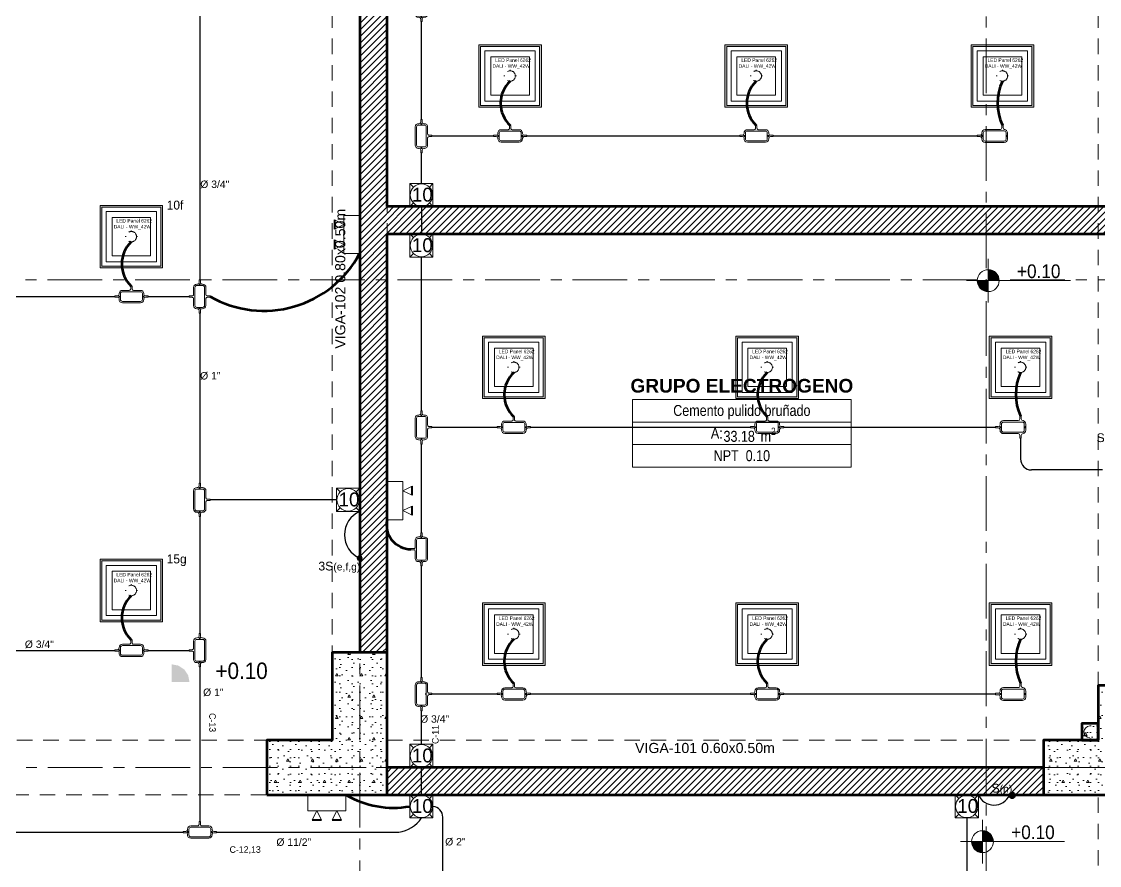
# Model space of a CAD drawing. Header units: inches. Extents: x -38 to 5698, y -33 to 92.
# Drawn here: x 41.23 to 51.08, y 29.05 to 36.77 of the extents above; entities that cross this region are included whole.
import ezdxf
from ezdxf.lldxf.tags import DXFTag

# ---------------------------------------------------------------- set-up
doc = ezdxf.new("R2010")
doc.units = ezdxf.units.IN
doc.header["$MEASUREMENT"] = 0
doc.set_wipeout_variables(frame=1)
for name, pattern in [('CONTINUA', [0]), ('DASHED', [0.75, 0.5, -0.25]), ('Hidden Line', [0.195611, 0.141111, -0.0545]), ('HIDDEN2', [0.1875, 0.125, -0.0625]), ('Punto & Raya', [0.65, 0.5, -0.075, 0, -0.075]), ('Rayas', [0.282222, 0.141111, -0.141111]), ('Wipeout_Contour', [1, 0, -1])]:
    doc.linetypes.add(name, pattern=pattern)
for name, color, linetype, lineweight in [('00 IE CKTO ILUMINACION', 3, 'Continuous', 50), ('00 IE CKTO TOMAS', 111, 'Rayas', 18), ('00_IE_Luminarias', 6, 'Continuous', 30), ('ALUMBRADO_CONDUIT', 30, 'CONDUIT1', 30), ('ALUMBRADO_PVC', 6, 'PVC1', 30), ('Bancas', 1, 'Continuous', 13), ('Cable Alumbrado', 150, 'Continuous', 30), ('CABLEADO EXT.', 3, 'PVCSUBT', 30), ('Luminaria', 9, 'Continuous', 9), ('Luminarias', 5, 'Continuous', 20), ('pulsador', 4, 'Continuous', 40), ('Simb_Alumbrado', 140, 'CONTINUA', 30)]:
    doc.layers.add(name, color=color, linetype=linetype, lineweight=lineweight)
for name, color, linetype in [('02 _ ARQ _ ALB _ Ejes Generales', 7, 'Continuous'), ('02 _ ARQ _ ZON _ Espacio.3D', 7, 'Continuous'), ('08 _ STR _ EXT _ 06 Columnas', 7, 'Continuous'), ('08 _ STR _ EXT _ 09 Vigas', 7, 'Continuous'), ('1TEXT', 8, 'Continuous'), ('Estructura - 04 MURO', 7, 'Continuous'), ('Estructura - Carga', 7, 'Continuous'), ('Marcador - Secciones', 251, 'Continuous'), ('MEP - HVAC', 7, 'Continuous'), ('Notas - Etiquetas', 251, 'Continuous')]:
    doc.layers.add(name, color=color, linetype=linetype)
doc.styles.add('Annotative', font='arial.ttf')
doc.styles.add('Arial', font='arial.ttf')
doc.styles.add('Estilo_Generado_4', font='swisse.ttf')
doc.styles.add('Estilo_Generado_8', font='arialbd.ttf')
doc.styles.add('Estilo_Generado_9', font='ARIALN.TTF')
doc.styles.add('{18b73a54-fa43-428c-adcb-c1c7bbdf2c84}', font='Simplex.shx')
tags = doc.linetypes.add('CONDUIT', pattern='A,1.5,-0.210535,["con",{18b73a54-fa43-428c-adcb-c1c7bbdf2c84},S=0.2,R=0,X=0,Y=-0.065594],-0.702384', length=2.412919).pattern_tags.tags
tags[6] = DXFTag(74, 10)
tags = doc.linetypes.add('CONDUIT1', pattern='A,1,-0.19772,["con",{18b73a54-fa43-428c-adcb-c1c7bbdf2c84},S=0.2,R=0,X=0,Y=-0.065594],-0.593642', length=1.791362).pattern_tags.tags
tags[6] = DXFTag(74, 10)
tags = doc.linetypes.add('PVC1', pattern='A,1,-0.19772,["PVC",{18b73a54-fa43-428c-adcb-c1c7bbdf2c84},S=0.13,R=0,X=0,Y=-0.061851],-0.507647', length=1.705367).pattern_tags.tags
tags[6] = DXFTag(74, 10)
tags = doc.linetypes.add('PVCSUBT', pattern='A,0.6,-0.3,0.6,-0.075691,["PVC",Standard,S=0.2,R=0,X=0,Y=-0.093724],-0.621005', length=2.196696).pattern_tags.tags
tags[10] = DXFTag(74, 10)
pattern_1 = [(45, (0, 0), (-0.030052038, 0.030052038), [])]
pattern_2 = [(0, (0, 0), (0, 0.3897114), [0.024375, -0.200625]), (0, (0.1125, 0.19486), (0, 0.3897114), [0.024375, -0.200625]), (60, (0, 0), (-0.3375, 0.1948557), [0.024375, -0.200625]), (60, (0.225, 0), (-0.3375, 0.1948557), [0.024375, -0.200625]), (120, (0.02437, 0), (0.3375, 0.1948557), [0.024375, -0.200625]), (120, (0.24938, 0), (0.3375, 0.1948557), [0.024375, -0.200625]), (0, (0, 0.0375), (0, 0.075), [0, -0.075, 0, -0.1125]), (45, (0.0375, 0.0375), (-0.05303301, 0.05303301), [0, -0.05625, 0, -0.09375])]

# ---------------------------------------------------------------- blocks, each defined once
blk = doc.blocks.new('*U268')
at = {"layer": 'Luminarias', "linetype": 'DASHED', "lineweight": 0, "ltscale": 0.05}
blk.add_lwpolyline([(0, -0.005), (0, 0.005)], dxfattribs=at)
blk = doc.blocks.new('*U269')
at = {"color": 0, "linetype": 'ByBlock', "lineweight": -2, "transparency": 16777216}
for p, rotation in [((-0.055, 0), 90), ((0.055, 0), 270), ((0, -0.055), 180)]:
    blk.add_blockref('*U268', p, dxfattribs=dict(at, rotation=rotation))
blk.add_blockref('*U268', (0, 0.055), dxfattribs=at)
blk = doc.blocks.new('PANEL CUADRAD 60X60 AD')
at = {"layer": 'Luminarias'}
h = blk.add_hatch(dxfattribs=at)
h.set_pattern_fill('DOTS', color=6, scale=0.0015)
h.set_pattern_definition([(0, (-2127.458864, -786.8599919), (0.001190625, 0.00238125), [0, -0.00238125])])
h.paths.add_polyline_path([(-0.3, 0.3), (-0.3, -0.3), (0.3, -0.3), (0.3, 0.3)])
h.paths.add_polyline_path([(0.283, 0.283), (0.283, -0.283), (-0.283, -0.283), (-0.283, 0.283)], flags=16)
h.paths.add_polyline_path([(0.241, 0.241), (0.241, -0.241), (-0.241, -0.241), (-0.241, 0.241)], flags=0)
h.paths.add_polyline_path([(0.185, 0.185), (0.185, -0.185), (-0.185, -0.185), (-0.185, 0.185)], flags=0)
h.paths.add_polyline_path([(0.05, 0, -1), (-0.05, 0, -1)], flags=0)
h.paths.add_polyline_path([(-0.181, 0.059), (0.212, 0.059), (0.212, 0.186), (-0.181, 0.186)], flags=8)
at = {"layer": 'Luminarias', "color": 6, "lineweight": 0}
for points in [[(-0.3, 0.3), (0.3, 0.3), (0.3, -0.3), (-0.3, -0.3)], [(-0.283, -0.283), (0.283, -0.283), (0.283, 0.283), (-0.283, 0.283)], [(-0.241, -0.241), (0.241, -0.241), (0.241, 0.241), (-0.241, 0.241)], [(-0.185, -0.185), (0.185, -0.185), (0.185, 0.185), (-0.185, 0.185)]]:
    blk.add_lwpolyline(points, close=True, dxfattribs=at)
at = {"layer": 'Luminarias', "color": 6}
blk.add_lwpolyline([(-0.3, 0.3), (0.3, 0.3), (0.3, -0.3), (-0.3, -0.3)], close=True, dxfattribs=at)
at = {"layer": 'Luminarias', "color": 6, "linetype": 'DASHED', "lineweight": 0, "ltscale": 0.01}
blk.add_circle((0, 0), 0.05, dxfattribs=at)
at = {"color": 6}
blk.add_blockref('*U269', (0, 0), dxfattribs=at)
at = {"layer": 'Luminarias', "color": 6, "insert": (-0.169, 0.169), "char_height": 0.034, "width": 0.45681, "attachment_point": 1}
blk.add_mtext('  LED Panel 6262 DALI - WW_42W {\\Ftxt|c0;\\C4;\\P} ', dxfattribs=at)
blk = doc.blocks.new('100x100x80 adosado')
at = {"layer": 'Simb_Alumbrado', "lineweight": 13}
blk.add_lwpolyline([(-0.0768, 0.0788), (0.0194, 0.0788), (0.0194, -0.0174), (-0.0768, -0.0174)], close=True, dxfattribs=at)
at = {"layer": 'Simb_Alumbrado', "lineweight": 9}
for points in [[(-0.0768, 0.0788), (-0.0618, 0.0638)], [(0.0043, 0.0638), (0.0194, 0.0788)], [(-0.0768, -0.0174), (-0.0618, -0.0023)], [(0.0043, -0.0023), (0.0194, -0.0174)]]:
    blk.add_lwpolyline(points, dxfattribs=at)
blk.add_circle((-0.0287, 0.0307), 0.0467, dxfattribs=at)
at = {"layer": 'Simb_Alumbrado', "lineweight": 9, "insert": (-0.0677, 0.0612), "char_height": 0.05773, "attachment_point": 1}
blk.add_mtext_dynamic_manual_height_columns('10', width=0.119989, gutter_width=12.5, heights=[0], dxfattribs=at)
blk = doc.blocks.new('oval t')
at = {"layer": 'Simb_Alumbrado', "lineweight": 13}
blk.add_lwpolyline([(0.0141, 0.0102, -0.414214), (0.0041, 0.0202), (0.0041, 0.0416), (-0.0056, 0.0416), (-0.0056, 0.0202, -0.414214), (-0.0156, 0.0102), (-0.0659, 0.0102, 0.414214), (-0.0899, -0.0138), (-0.0899, -0.0183, -0.414214), (-0.1019, -0.0303), (-0.1213, -0.0303), (-0.1213, -0.04), (-0.1016, -0.04, -0.451917), (-0.0897, -0.0535, 0.451917), (-0.0659, -0.0805), (0.0659, -0.0805, 0.414214), (0.0899, -0.0566), (0.0899, -0.0512, -0.398753), (0.1019, -0.0401), (0.1213, -0.0401), (0.1213, -0.0304), (0.1019, -0.0304, -0.368669), (0.0899, -0.0176), (0.0899, -0.0138, 0.414214), (0.0659, 0.0102), (0.0141, 0.0102)], format="xyb", dxfattribs=at)
blk.add_lwpolyline([(-0.0659, 0), (0.0659, 0, -0.414214), (0.0797, -0.0138), (0.0797, -0.0566, -0.414214), (0.0659, -0.0703), (-0.0659, -0.0703, -0.414214), (-0.0797, -0.0566), (-0.0797, -0.0138, -0.414214)], format="xyb", close=True, dxfattribs=at)
for points in [[(-0.0911, -0.0352), (-0.0828, -0.0352)], [(-0.0869, -0.031), (-0.0869, -0.0394)], [(0.0837, -0.0352), (0.0921, -0.0352)], [(0.0879, -0.031), (0.0879, -0.0394)]]:
    blk.add_lwpolyline(points, dxfattribs=at)
for centre in [(-0.0869, -0.0352), (0.0879, -0.0352)]:
    blk.add_circle(centre, 0.00419, dxfattribs=at)
blk = doc.blocks.new('CAJA OVAL TIPO L')
at = {"layer": 'Simb_Alumbrado', "lineweight": 13}
blk.add_lwpolyline([(-0.0491, -0.079), (-0.0491, -0.0343, -0.380413), (-0.0258, -0.0088), (-0.0258, -0.0088, 0.341426), (-0.0164, 0.0033), (-0.0164, 0.0236), (-0.0063, 0.0236), (-0.0063, 0.0033, 0.414214), (0.0063, -0.0092), (0.1138, -0.0092, -0.414214), (0.1388, -0.0343), (0.1388, -0.0382, 0.414214), (0.1513, -0.0508), (0.1716, -0.0508), (0.1716, -0.0609), (0.1513, -0.0609, 0.414214), (0.1388, -0.0734), (0.1388, -0.079, -0.414214), (0.1138, -0.104), (-0.0241, -0.104, -0.414214), (-0.0491, -0.079, 0.414214)], format="xyb", dxfattribs=at)
for points in [[(-0.0483, -0.0558), (-0.0395, -0.0558)], [(-0.0439, -0.0514), (-0.0439, -0.0602)], [(0.1323, -0.0558), (0.1411, -0.0558)], [(0.1367, -0.0514), (0.1367, -0.0602)]]:
    blk.add_lwpolyline(points, dxfattribs=at)
blk.add_lwpolyline([(-0.0241, -0.0199), (0.1138, -0.0199, -0.414214), (0.1282, -0.0343), (0.1282, -0.079, -0.414214), (0.1138, -0.0934), (-0.0241, -0.0934, -0.414214), (-0.0384, -0.079), (-0.0384, -0.0343, -0.414214)], format="xyb", close=True, dxfattribs=at)
for centre in [(-0.0439, -0.0558), (0.1367, -0.0558)]:
    blk.add_circle(centre, 0.00438, dxfattribs=at)
blk = doc.blocks.new('CAJA CONDULET TIPO T.')
at = {"layer": 'Simb_Alumbrado', "lineweight": 13}
for p, q in [((76.2032, -3.9169), (76.2072, -3.9169)), ((76.2197, -3.9044), (76.2197, -3.8841)), ((76.2197, -3.8841), (76.2299, -3.8841)), ((76.2299, -3.8841), (76.2299, -3.9044)), ((76.2424, -3.9169), (76.2479, -3.9169)), ((76.1782, -4.0495), (76.1782, -3.942)), ((76.273, -3.942), (76.273, -4.0495)), ((76.1454, -4.0721), (76.1454, -4.062)), ((76.1454, -4.062), (76.1656, -4.062)), ((76.1656, -4.0721), (76.1454, -4.0721)), ((76.1782, -4.0847), (76.1782, -4.0847)), ((76.3058, -4.062), (76.2855, -4.062)), ((76.2855, -4.0721), (76.3058, -4.0721)), ((76.3058, -4.0721), (76.3058, -4.062)), ((76.2479, -4.1048), (76.2032, -4.1048))]:
    blk.add_line(p, q, dxfattribs=at)
blk.add_lwpolyline([(76.1888, -4.0798), (76.1888, -3.942, -0.414214), (76.2032, -3.9276), (76.2479, -3.9276, -0.414214), (76.2623, -3.942), (76.2623, -4.0798, -0.414214), (76.2479, -4.0942), (76.2032, -4.0942, -0.414214)], format="xyb", close=True, dxfattribs=at)
for points in [[(76.2204, -3.919), (76.2292, -3.919)], [(76.2248, -3.9234), (76.2248, -3.9146)], [(76.2204, -4.0996), (76.2292, -4.0996)], [(76.2248, -4.104), (76.2248, -4.0952)]]:
    blk.add_lwpolyline(points, dxfattribs=at)
for centre in [(76.2248, -3.919), (76.2248, -4.0996)]:
    blk.add_circle(centre, 0.00438, dxfattribs=at)
for centre, radius, start, end in [((76.2032, -3.942), 0.0251, 90, 180), ((76.2072, -3.9044), 0.0125, 270, 0), ((76.2424, -3.9044), 0.0125, 180, 270), ((76.2479, -3.942), 0.0251, 0, 90), ((76.1656, -4.0495), 0.0125, 270, 0), ((76.1656, -4.0847), 0.0125, 360, 90), ((76.2037, -4.0785), 0.0263, 193.44337, 268.89735), ((76.2474, -4.0785), 0.0263, 271.10265, 346.55663), ((76.2855, -4.0495), 0.0125, 180, 270), ((76.2855, -4.0847), 0.0125, 90, 180)]:
    blk.add_arc(centre, radius, start, end, dxfattribs=at)
blk = doc.blocks.new('pulsador')
at = {"layer": 'pulsador', "lineweight": 40}
h = blk.add_hatch(color=4, dxfattribs=at)
h.dxf.hatch_style = 1
h.paths.add_polyline_path([(246.2314, 46.0882, 1), (246.279, 46.0882, 1)])
h.paths.add_polyline_path([(246.2786, 46.0882, -1), (246.2317, 46.0882, -1)], flags=16)
h.paths.add_polyline_path([(246.271, 46.0882, -1), (246.2393, 46.0882, -1)], flags=0)
at = {"layer": 'pulsador'}
h = blk.add_hatch(color=4, dxfattribs=at)
h.dxf.hatch_style = 1
h.paths.add_polyline_path([(246.2393, 46.0882, 1), (246.271, 46.0882, 1)])
at = {"layer": 'pulsador', "color": 4, "lineweight": 50}
blk.add_circle((246.2552, 46.0882), 0.0238, dxfattribs=at)
at = {"layer": 'pulsador', "color": 4, "lineweight": 40}
blk.add_circle((246.2552, 46.0882), 0.0235, dxfattribs=at)
at = {"layer": 'pulsador', "color": 4}
blk.add_circle((246.2552, 46.0882), 0.0159, dxfattribs=at)
blk = doc.blocks.new('ii3t')
at = {"layer": 'Simb_Alumbrado', "lineweight": 5}
h = blk.add_hatch(color=3, dxfattribs=at)
edge = h.paths.add_edge_path()
edge.add_arc((0, 0), 0.0164, 0, 360)
blk.add_circle((0, 0), 0.0164, dxfattribs=at)
blk = doc.blocks.new('luz de emergencia')
at = {"color": 5, "lineweight": 40}
for p, q in [((164.1493, 48.9365, -0.0001), (164.2333, 48.9365, -0.0001)), ((164.3313, 48.9365, -0.0001), (164.4153, 48.9365, -0.0001))]:
    blk.add_line(p, q, dxfattribs=at)
at = {"layer": '00_IE_Luminarias', "color": 5, "linetype": 'Continuous', "lineweight": 13}
for p, q in [((164.1913, 49.0205, -0.0001), (164.1493, 48.9365, -0.0001)), ((164.2333, 48.9365, -0.0001), (164.1913, 49.0205, -0.0001)), ((164.3733, 49.0205, -0.0001), (164.3313, 48.9365, -0.0001)), ((164.4153, 48.9365, -0.0001), (164.3733, 49.0205, -0.0001))]:
    blk.add_line(p, q, dxfattribs=at)
at = {"layer": '00_IE_Luminarias', "color": 5, "linetype": 'Continuous', "lineweight": 13, "elevation": -0.0001}
blk.add_lwpolyline([(164.4573, 49.0205), (164.1073, 49.0205), (164.1073, 49.1666), (164.4573, 49.1665)], close=True, dxfattribs=at)
blk = doc.blocks.new('CAJA CONDULET TIPO X')
at = {"layer": 'Simb_Alumbrado', "lineweight": 13}
for p, q in [((78.5283, -4.1616), (78.5283, -4.1519)), ((78.5283, -4.1519), (78.5497, -4.1519)), ((78.5497, -4.1616), (78.5283, -4.1616))]:
    blk.add_line(p, q, dxfattribs=at)
for points in [[(78.6505, -4.1716, -0.414214), (78.6605, -4.1616), (78.6819, -4.1616), (78.6819, -4.1519), (78.6605, -4.1519, -0.414214), (78.6505, -4.1419), (78.6505, -4.0916, 0.414214), (78.6265, -4.0677), (78.6219, -4.0677, -0.414214), (78.6099, -4.0557), (78.6099, -4.0363), (78.6002, -4.0363), (78.6002, -4.056, -0.451917), (78.5867, -4.0678, 0.451917), (78.5597, -4.0916), (78.5597, -4.1419)], [(78.5597, -4.1716), (78.5597, -4.2235, 0.414214), (78.5837, -4.2475), (78.589, -4.2475, -0.334232), (78.6002, -4.2595), (78.6002, -4.2789), (78.6099, -4.2789), (78.6099, -4.2595, -0.455912), (78.6227, -4.2475), (78.6265, -4.2475, 0.414214), (78.6505, -4.2235), (78.6505, -4.1716)]]:
    blk.add_lwpolyline(points, format="xyb", dxfattribs=at)
blk.add_lwpolyline([(78.6403, -4.0916), (78.6403, -4.2235, -0.414214), (78.6265, -4.2373), (78.5837, -4.2373, -0.414214), (78.5699, -4.2235), (78.5699, -4.0916, -0.414214), (78.5837, -4.0779), (78.6265, -4.0779, -0.414214)], format="xyb", close=True, dxfattribs=at)
for points in [[(78.6093, -4.0706), (78.6009, -4.0706)], [(78.6051, -4.0664), (78.6051, -4.0748)], [(78.6051, -4.2412), (78.6051, -4.2496)], [(78.6093, -4.2454), (78.6009, -4.2454)]]:
    blk.add_lwpolyline(points, dxfattribs=at)
for centre in [(78.6051, -4.0706), (78.6051, -4.2454)]:
    blk.add_circle(centre, 0.00419, dxfattribs=at)
for centre, start, end in [((78.5497, -4.1419), 270, 0), ((78.5497, -4.1716), 0, 90)]:
    blk.add_arc(centre, 0.01, start, end, dxfattribs=at)

msp = doc.modelspace()

# ---------------------------------------------------------------- hatches: boundary and pattern name
at = {"linetype": 'Continuous', "lineweight": 13, "true_color": 0x636466}
for points in [[(50.066, 34.3984), (50.166, 34.3984), (50.1584, 34.4366), (50.1367, 34.4691), (50.1042, 34.4908), (50.066, 34.4984)], [(50.066, 34.3984), (49.966, 34.3984), (49.9736, 34.3601), (49.9953, 34.3277), (50.0277, 34.306), (50.066, 34.2984)], [(42.602, 30.7299), (42.7645, 30.7299), (42.7521, 30.7921), (42.7169, 30.8448), (42.6642, 30.8801), (42.602, 30.8924)], [(50.0131, 29.2718), (50.1131, 29.2718), (50.1055, 29.31), (50.0838, 29.3425), (50.0513, 29.3642), (50.0131, 29.3718)], [(50.0131, 29.2718), (49.9131, 29.2718), (49.9207, 29.2335), (49.9424, 29.2011), (49.9748, 29.1794), (50.0131, 29.1718)]]:
    msp.add_hatch(color=251, dxfattribs=at).paths.add_polyline_path(points)
at = {"layer": 'Estructura - Carga', "linetype": 'Continuous', "lineweight": 13}
h = msp.add_hatch(dxfattribs=at)
h.set_pattern_fill('HORMIGÓN_ARMADO_0002', color=251, style=0, pattern_type=2)
h.set_pattern_definition([(0, (0, 0), (0, 0.3117692), [0.03, -0.15]), (0, (0.09, 0.1559), (0, 0.3117692), [0.03, -0.15]), (60, (0, 0), (-0.27, 0.1558846), [0.03, -0.15]), (60, (0.18, 0), (-0.27, 0.1558846), [0.03, -0.15]), (120, (0.03, 0), (0.27, 0.1558846), [0.03, -0.15]), (120, (0.21, 0), (0.27, 0.1558846), [0.03, -0.15]), (0, (0, 0.03), (0, 0.06), [0, -0.06, 0, -0.09]), (45, (0.03, 0.03), (-0.04242641, 0.04242641), [0, -0.045, 0, -0.075])])
h.paths.add_polyline_path([(50.92, 30.2), (51.07, 30.2), (51.07, 30.35), (50.92, 30.35)])

# ---------------------------------------------------------------- linework, layer by layer
at = {"color": 251, "linetype": 'Continuous', "lineweight": 13, "true_color": 0x636466}
for p, q in [((50.066, 34.1984), (50.066, 34.5984)), ((49.866, 34.3984), (50.817, 34.3984)), ((50.0131, 29.0718), (50.0131, 29.4718)), ((49.8131, 29.2718), (50.7641, 29.2718))]:
    msp.add_line(p, q, dxfattribs=at)
for centre in [(50.066, 34.3984), (50.0131, 29.2718)]:
    msp.add_circle(centre, 0.1, dxfattribs=at)
at = {"layer": '02 _ ARQ _ ZON _ Espacio.3D', "color": 252, "linetype": 'Continuous', "lineweight": 13}
for p, q in [((48.8142, 33.3121), (46.813, 33.3121)), ((46.813, 33.3121), (46.813, 32.6944)), ((48.8142, 32.6944), (48.8142, 33.3121)), ((46.813, 33.1062), (48.8142, 33.1062)), ((48.8142, 32.9003), (46.813, 32.9003)), ((48.8142, 32.6944), (46.813, 32.6944))]:
    msp.add_line(p, q, dxfattribs=at)
at = {"layer": '02 _ ARQ _ ZON _ Espacio.3D', "color": 9, "linetype": 'Continuous', "lineweight": 5, "flags": 128}
for points in [[(44.57, 35.075), (51.32, 35.075), (51.32, 39), (51.07, 39), (51.07, 39.4), (50.67, 39.4), (50.67, 39.8), (48.87, 39.8), (48.87, 39.65), (44.57, 39.65)], [(44.57, 29.95), (51.32, 29.95), (51.32, 33.025), (51.47, 33.025), (51.47, 34.825), (44.57, 34.825)]]:
    msp.add_lwpolyline(points, close=True, dxfattribs=at)
at = {"layer": '02 _ ARQ _ ZON _ Espacio.3D', "color": 254, "linetype": 'Continuous', "lineweight": 0, "flags": 128}
msp.add_lwpolyline([(51.455, 27), (51.455, 29.7), (43.47, 29.7), (43.47, 30.2), (44.07, 30.2), (44.07, 31), (44.32, 31), (44.32, 39), (44.07, 39), (44.07, 39.4), (43.67, 39.4), (43.67, 39.65), (37.77, 39.65)], dxfattribs=at)
at = {"layer": '08 _ STR _ EXT _ 09 Vigas', "color": 251, "linetype": 'Hidden Line', "lineweight": 13}
for p, q in [((44.07, 30.2), (44.07, 39.4)), ((37.57, 30.2), (44.07, 30.2)), ((44.57, 30.2), (51.07, 30.2)), ((51.07, 26.4), (51.07, 29.7))]:
    msp.add_line(p, q, dxfattribs=at)
at = {"layer": 'ALUMBRADO_CONDUIT', "color": 30, "lineweight": 30, "ltscale": 0.4, "true_color": 0xf26722}
for p, q in [((42.8577, 37.3863), (42.8577, 34.406)), ((44.8844, 35.8721), (44.8844, 36.766)), ((44.9807, 35.7209), (45.5442, 35.7209)), ((45.8484, 35.7209), (47.7942, 35.7209)), ((48.0984, 35.7209), (49.9659, 35.7209)), ((44.8844, 35.2867), (44.8844, 35.5678)), ((44.8844, 33.2097), (44.8844, 34.6133)), ((38.2105, 34.2532), (42.0816, 34.2532)), ((42.3858, 34.2527), (42.7614, 34.2527)), ((42.8577, 34.1018), (42.8577, 32.5464)), ((44.9807, 33.0586), (45.5774, 33.0586)), ((45.8817, 33.0586), (47.894, 33.0586)), ((48.1982, 33.0586), (50.1322, 33.0586)), ((50.3616, 32.959), (50.3616, 32.7686)), ((44.8844, 32.0952), (44.8844, 32.9055)), ((51.1114, 32.6686), (50.4616, 32.6686)), ((44.1083, 32.3953), (42.9539, 32.3953)), ((42.8577, 32.2422), (42.8577, 31.1724)), ((44.8844, 30.7722), (44.8844, 31.791)), ((38.2105, 31.0196), (42.0816, 31.0196)), ((42.3858, 31.0191), (42.7614, 31.0191)), ((42.8577, 30.8682), (42.8577, 29.4559)), ((44.9177, 30.6211), (44.9285, 30.6211)), ((44.9807, 30.6211), (45.5774, 30.6211)), ((45.8817, 30.6211), (47.894, 30.6211)), ((48.1982, 30.6211), (50.1322, 30.6211)), ((44.8844, 30.1617), (44.8844, 30.468)), ((45.0802, 28.5253), (45.0802, 29.4942)), ((49.8694, 29.4883), (49.8694, 28.4279))]:
    msp.add_line(p, q, dxfattribs=at)
msp.add_lwpolyline([(43.0108, 29.3596), (44.6778, 29.3596, 0.218113), (44.8844, 29.4883)], format="xyb", dxfattribs=at)
msp.add_lwpolyline([(24.1001, 29.3596), (42.7066, 29.3596)], dxfattribs=at)
for centre, radius, start, end in [((50.4616, 32.7686), 0.1, 180, 270), ((44.9792, 29.4937), 0.101, 0.24268, 83.721)]:
    msp.add_arc(centre, radius, start, end, dxfattribs=at)
at = {"layer": 'CABLEADO EXT.', "color": 3, "lineweight": 80}
for centre, radius, start, end in [((45.8846, 36.0191), 0.2767, 133.15072, 226.84928), ((48.1346, 36.0191), 0.2767, 133.15072, 226.84928), ((50.6276, 36.0207), 0.4764, 155.15063, 204.84937), ((42.4219, 34.5508), 0.2767, 133.15072, 226.84928), ((45.9178, 33.3567), 0.2767, 133.15072, 226.84928), ((48.2343, 33.3567), 0.2767, 133.15072, 226.84928), ((50.7894, 33.3594), 0.4719, 155.02942, 204.97058), ((42.4219, 31.3172), 0.2767, 133.15072, 226.84928), ((45.9178, 30.9192), 0.2767, 133.15072, 226.84928), ((48.2343, 30.9192), 0.2767, 133.15072, 226.84928), ((50.7939, 30.9209), 0.4764, 155.15063, 204.84937)]:
    msp.add_arc(centre, radius, start, end, dxfattribs=at)
at = {"layer": 'Estructura - Carga', "color": 7, "linetype": 'Continuous', "lineweight": 80, "flags": 128}
msp.add_lwpolyline([(50.92, 30.2), (51.07, 30.2), (51.07, 30.35), (50.92, 30.35)], close=True, dxfattribs=at)
at = {"layer": 'MEP - HVAC', "color": 7, "linetype": 'Continuous', "lineweight": 13, "flags": 128}
msp.add_lwpolyline([(50.995, 30.221, -1), (50.995, 30.329, -1)], format="xyb", dxfattribs=at)

# ---------------------------------------------------------------- block references
at = {"xscale": 1.253906979044094, "yscale": 1.253906979044094, "zscale": 1.253906979044094}
for name, p, rotation in [('CAJA CONDULET TIPO X', (141.4211, 29.0407), 180), ('CAJA CONDULET TIPO T.', (45.2619, -62.5202), 90)]:
    msp.add_blockref(name, p, dxfattribs=dict(at, rotation=rotation))
at = {"layer": 'ALUMBRADO_CONDUIT', "linetype": 'CONDUIT', "lineweight": 30, "xscale": -1.253906979044094, "yscale": 1.253906979044094, "zscale": 1.253906979044094}
for p in [(50.1811, 35.7909), (50.3474, 30.6911)]:
    msp.add_blockref('CAJA OVAL TIPO L', p, dxfattribs=at)
at = {"layer": 'Bancas', "color": 252, "true_color": 0x939598, "yscale": 1.253906979044094, "zscale": 1.253906979044094}
for p, xscale, rotation in [((44.8403, 36.9181), -1.253906979044094, 90), ((44.9285, 35.72), 1.253906979044094, 270), ((44.9285, 33.0576), 1.253906979044094, 270), ((42.9018, 32.3943), 1.253906979044094, 270), ((44.8403, 31.9431), -1.253906979044094, 90), ((42.8136, 31.0203), 1.253906979044094, 90), ((44.9285, 30.6201), 1.253906979044094, 270)]:
    msp.add_blockref('oval t', p, dxfattribs=dict(at, xscale=xscale, rotation=rotation))
at = {"layer": 'Bancas', "color": 252, "true_color": 0x939598, "xscale": 1.253906979044094, "yscale": 1.253906979044094, "zscale": 1.253906979044094}
for p in [(45.6963, 35.765), (47.9463, 35.765), (42.2337, 34.2968), (45.7296, 33.1027), (48.0461, 33.1027), (42.2337, 31.0632), (45.7296, 30.6652), (48.0461, 30.6652), (42.8587, 29.4037)]:
    msp.add_blockref('oval t', p, dxfattribs=at)
at = {"layer": 'Luminaria', "xscale": 0.9538673662839494, "yscale": 0.9538673662839494, "zscale": 0.9538673662839494}
for p in [(45.6953, 36.2686), (47.9453, 36.2686), (50.1953, 36.2686), (42.2327, 34.8004), (45.7286, 33.6062), (48.0451, 33.6062), (50.3616, 33.6062), (42.2327, 31.5668), (45.7286, 31.1687), (48.0451, 31.1687), (50.3616, 31.1687)]:
    msp.add_blockref('PANEL CUADRAD 60X60 AD', p, dxfattribs=at)
at = {"layer": 'pulsador', "color": 4, "lineweight": 40}
msp.add_blockref('luz de emergencia', (-120.2623, -19.4666, 0.0001), dxfattribs=at)

# ---------------------------------------------------------------- texts
at = {"color": 251, "lineweight": 13, "true_color": 0x636466, "attachment_point": 7, "style": 'Estilo_Generado_4'}
for insert, char_height in [((50.3285, 34.4201), 0.125), ((43.002, 30.756), 0.15), ((50.2756, 29.2935), 0.125)]:
    msp.add_mtext('\\A1;{\\W0.900000x;\\pql;\\fSwis721 Ex BT|b0|i0|c0|p34;+0.10}', dxfattribs=dict(at, insert=insert, char_height=char_height))
at = {"layer": '00 IE CKTO ILUMINACION', "color": 3, "linetype": 'CONTINUA', "lineweight": 15}
for s, rotation, p in [('C-13', 270, (42.9446, 30.4466)), ('C-11', 90, (45.0416, 30.1641))]:
    msp.add_text(s, height=0.06, rotation=rotation, dxfattribs=at).set_placement(p)
msp.add_text('C-12,13', height=0.06, dxfattribs=at).set_placement((43.1307, 29.1696))
at = {"layer": '00 IE CKTO TOMAS', "insert": (51.056, 32.9028), "char_height": 0.08, "width": 0.768045, "attachment_point": 7, "style": 'Annotative'}
msp.add_mtext('S{\\H0.84375x;(n)}', dxfattribs=at)
at = {"layer": '00_IE_Luminarias', "color": 6, "linetype": 'HIDDEN2'}
for s, p in [('10f', (42.5561, 35.0479, -7756.3796)), ('15g', (42.5561, 31.8143, -7756.3796))]:
    msp.add_text(s, height=0.08174, dxfattribs=at).set_placement(p)
at = {"layer": '02 _ ARQ _ ZON _ Espacio.3D', "color": 252, "lineweight": 25, "attachment_point": 2}
for s, insert, char_height, style in [('\\A1;{\\pqc;\\pt0;\\fArial|b1|i0|c0|p34;GRUPO ELECTROGENO}', (47.8136, 33.5005), 0.125, 'Estilo_Generado_8'), ('\\A1;{\\pqc;\\pt0;\\fArial|b1|i0|c0|p34;}', (48.8142, 33.5291), 0.125, 'Estilo_Generado_8'), ('\\A1;{\\pqc;\\pt0;\\fArial Narrow|b0|i0|c0|p34;}', (47.183, 33.2915), 0.1, 'Estilo_Generado_9'), ('\\A1;{\\pqc;\\pt0;\\fArial Narrow|b0|i0|c0|p34;Cemento pulido bruñado}', (47.8136, 33.262), 0.1, 'Estilo_Generado_9'), ('\\A1;{\\pqc;\\pt0;\\fArial Narrow|b0|i0|c0|p34;A: }', (47.5845, 33.0543), 0.1, 'Estilo_Generado_9'), ('\\A1;{\\pqc;\\pt0,0.3;\\fArial Narrow|b0|i0|c0|p34;33.18\\fArial Narrow|b0|i0|c0|p34;\\A1{\\H.66x;\\S^  ;}\\fArial Narrow|b0|i0|c0|p34; m\\fArial Narrow|b0|i0|c0|p34;\\A1{\\H.66x;\\S2^  ;}}', (47.8842, 33.0548), 0.1, 'Estilo_Generado_9'), ('\\A1;{\\pqc;\\pt0;\\fArial Narrow|b0|i0|c0|p34;}', (47.5538, 32.8797), 0.1, 'Estilo_Generado_9'), ('\\A1;{\\pqc;\\pt0;\\fArial Narrow|b0|i0|c0|p34;NPT  0.10}', (47.8136, 32.8489), 0.1, 'Estilo_Generado_9')]:
    msp.add_mtext(s, dxfattribs=dict(at, insert=insert, char_height=char_height, style=style))
at = {"layer": '1TEXT', "color": 50, "linetype": 'Continuous', "style": 'Arial'}
for s, p in [('%%C 3/4"', (42.863, 35.2453)), ('%%C 1"', (42.8614, 33.4951)), ('%%C 3/4"', (41.2594, 31.0416)), ('%%C 1"', (42.8888, 30.6028)), ('%%C 3/4"', (44.8725, 30.3583)), ('%%C 11/2"', (43.5584, 29.2333)), ('%%C 2"', (45.1016, 29.237))]:
    msp.add_text(s, height=0.06788, rotation=0, dxfattribs=at).set_placement(p)
at = {"layer": 'Notas - Etiquetas', "color": 8, "linetype": 'Continuous', "lineweight": 13, "insert": (44.1899, 33.7763), "char_height": 0.0925, "attachment_point": 7, "rotation": 90, "style": 'Estilo_Generado_4'}
msp.add_mtext('\\A1;{\\pql;\\fSwis721 Ex BT|b0|i0|c0|p34;VIGA-102\\fSwis721 Ex BT|b0|i0|c0|p34; \\fSwis721 Ex BT|b0|i0|c0|p34;0.80\\fSwis721 Ex BT|b0|i0|c0|p34;x\\fSwis721 Ex BT|b0|i0|c0|p34;0.50\\fSwis721 Ex BT|b0|i0|c0|p34;m}', dxfattribs=at)
at = {"layer": 'Notas - Etiquetas', "color": 8, "linetype": 'Continuous', "lineweight": 13, "insert": (46.8374, 30.0801), "char_height": 0.0925, "attachment_point": 7, "style": 'Estilo_Generado_4'}
msp.add_mtext('\\A1;{\\pql;\\fSwis721 Ex BT|b0|i0|c0|p34;VIGA-101\\fSwis721 Ex BT|b0|i0|c0|p34; \\fSwis721 Ex BT|b0|i0|c0|p34;0.60\\fSwis721 Ex BT|b0|i0|c0|p34;x\\fSwis721 Ex BT|b0|i0|c0|p34;0.50\\fSwis721 Ex BT|b0|i0|c0|p34;m}', dxfattribs=at)

# ---------------------------------------------------------------- next in the draw order: wipeouts: each hides what was drawn before it
at = {"color": 254, "linetype": 'Wipeout_Contour', "lineweight": 0, "ltscale": 286.091618}
msp.add_wipeout([(44.32, 39), (44.32, 31), (44.57, 31), (44.57, 39.65), (44.57, 39)], dxfattribs=at).dxf.layer = 'Estructura - 04 MURO'
at = {"color": 254, "linetype": 'Wipeout_Contour', "lineweight": 0, "ltscale": 224.635947}
msp.add_wipeout([(44.57, 29.95), (44.57, 29.7), (50.57, 29.7), (50.57, 29.95)], dxfattribs=at).dxf.layer = 'Estructura - 04 MURO'

# ---------------------------------------------------------------- next in the draw order: hatches: boundary and pattern name
at = {"layer": '08 _ STR _ EXT _ 06 Columnas', "linetype": 'Continuous', "lineweight": 9}
h = msp.add_hatch(dxfattribs=at)
h.set_pattern_fill('HORMIGÓN_EN_MASA_0002', style=0, pattern_type=2)
h.set_pattern_definition(pattern_2)
h.paths.add_polyline_path([(43.47, 29.7), (44.57, 29.7), (44.57, 31), (44.07, 31), (44.07, 30.2), (43.47, 30.2)])
h = msp.add_hatch(dxfattribs=at)
h.set_pattern_fill('HORMIGÓN_EN_MASA_0002', style=0, pattern_type=2)
h.set_pattern_definition(pattern_2)
h.paths.add_polyline_path([(50.57, 29.7), (51.57, 29.7), (51.57, 30.7), (51.07, 30.7), (51.07, 30.2), (50.57, 30.2)])
at = {"layer": 'Estructura - 04 MURO', "linetype": 'Continuous', "lineweight": 5}
h = msp.add_hatch(dxfattribs=at)
h.set_pattern_fill('LADRILLO_COMÚN_0002', color=252, style=0, pattern_type=2)
h.set_pattern_definition(pattern_1)
h.paths.add_polyline_path([(44.32, 39), (44.32, 31), (44.57, 31), (44.57, 39.65), (44.57, 39)])
h = msp.add_hatch(dxfattribs=at)
h.set_pattern_fill('LADRILLO_COMÚN_0002', color=252, style=0, pattern_type=2)
h.set_pattern_definition(pattern_1)
h.paths.add_polyline_path([(44.57, 29.95), (44.57, 29.7), (50.57, 29.7), (50.57, 29.95)])

# ---------------------------------------------------------------- next in the draw order: linework, layer by layer
at = {"layer": '02 _ ARQ _ ALB _ Ejes Generales', "color": 251, "linetype": 'Punto & Raya', "lineweight": 13}
for p, q in [((44.32, 45.9), (44.32, 2.05)), ((55.57, 29.95), (4.8454, 29.95))]:
    msp.add_line(p, q, dxfattribs=at)
at = {"layer": '08 _ STR _ EXT _ 06 Columnas', "color": 7, "linetype": 'Continuous', "lineweight": 60, "flags": 128}
msp.add_lwpolyline([(43.47, 29.7), (44.57, 29.7), (44.57, 31), (44.07, 31), (44.07, 30.2), (43.47, 30.2)], close=True, dxfattribs=at)
at = {"layer": '08 _ STR _ EXT _ 06 Columnas', "color": 7, "linetype": 'Continuous', "lineweight": 80, "flags": 128}
msp.add_lwpolyline([(50.57, 29.7), (51.57, 29.7), (51.57, 30.7), (51.07, 30.7), (51.07, 30.2), (50.57, 30.2)], close=True, dxfattribs=at)
at = {"layer": '08 _ STR _ EXT _ 09 Vigas', "color": 251, "linetype": 'Hidden Line', "lineweight": 13}
msp.add_line((9.57, 29.7), (51.07, 29.7), dxfattribs=at)
at = {"layer": 'ALUMBRADO_CONDUIT', "color": 30, "lineweight": 30, "ltscale": 0.4, "true_color": 0xf26722}
msp.add_line((44.8844, 29.7), (44.8844, 29.95), dxfattribs=at)
at = {"layer": 'ALUMBRADO_PVC', "linetype": 'PVC1', "ltscale": 0.4}
for centre, radius, start, end in [((44.416, 32.0752), 0.2347, 114.14627, 245.85194), ((50.1187, 29.7617), 0.1561, 203.27192, 335.61447)]:
    msp.add_arc(centre, radius, start, end, dxfattribs=at)
at = {"layer": 'CABLEADO EXT.', "color": 3, "lineweight": 80}
for centre, radius, start, end in [((43.4457, 35.1152), 0.9926, 240.30304, 331.73468), ((44.7882, 32.167), 0.2229, 168.23259, 269.97478), ((44.6297, 30.4354), 0.8543, 239.40913, 280.03281)]:
    msp.add_arc(centre, radius, start, end, dxfattribs=at)
at = {"layer": 'Estructura - 04 MURO', "color": 7, "linetype": 'Continuous', "lineweight": 80, "flags": 128}
for points in [[(44.57, 35.075), (44.57, 39.65)], [(44.32, 39), (44.32, 31)], [(44.57, 31), (44.57, 34.825)], [(50.57, 29.95), (44.57, 29.95)], [(44.57, 29.7), (50.57, 29.7)]]:
    msp.add_lwpolyline(points, dxfattribs=at)
at = {"layer": 'Marcador - Secciones', "color": 251, "linetype": 'Punto & Raya', "lineweight": 13}
msp.add_line((4.6666, 34.4067), (55.9402, 34.4067), dxfattribs=at)

# ---------------------------------------------------------------- next in the draw order: block references
at = {"color": 4, "lineweight": 40}
msp.add_blockref('pulsador', (-195.9706, -16.3935), dxfattribs=at)
at = {"layer": 'ALUMBRADO_CONDUIT', "linetype": 'PVC1', "lineweight": 35, "xscale": 2.199856799627834, "yscale": 2.199856799627834, "zscale": 2.199856799627834}
for p in [(44.2773, 32.3277), (44.9476, 29.9882), (44.9476, 29.5265), (49.9326, 29.5265)]:
    msp.add_blockref('100x100x80 adosado', p, dxfattribs=at)
at = {"layer": 'Cable Alumbrado', "lineweight": 0, "xscale": 1.404578189384958, "yscale": 1.404578189384958, "zscale": 1.404578189384958}
msp.add_blockref('ii3t', (44.32, 31.861), dxfattribs=at)
at = {"layer": 'pulsador', "color": 4, "lineweight": 40}
for p, rotation in [((-4.8466, 199.1024, 0.0001), 270), ((93.7365, -131.8948, 0.0001), 90.00000000000087)]:
    msp.add_blockref('luz de emergencia', p, dxfattribs=dict(at, rotation=rotation))

# ---------------------------------------------------------------- next in the draw order: texts
at = {"layer": '00 IE CKTO TOMAS', "char_height": 0.08, "width": 0.768045, "attachment_point": 7, "style": 'Annotative'}
for s, insert in [('3S{\\H0.84375x;(e,f,g)}', (43.9425, 31.7295)), ('S{\\H0.84375x;(n)}', (50.0953, 29.7))]:
    msp.add_mtext(s, dxfattribs=dict(at, insert=insert))

# ---------------------------------------------------------------- next in the draw order: wipeouts: each hides what was drawn before it
at = {"color": 254, "linetype": 'Wipeout_Contour', "lineweight": 0, "ltscale": 237.41196}
msp.add_wipeout([(44.57, 34.825), (51.32, 34.825), (51.32, 35.075), (44.57, 35.075)], dxfattribs=at).dxf.layer = 'Estructura - 04 MURO'

# ---------------------------------------------------------------- next in the draw order: hatches: boundary and pattern name
at = {"layer": 'Estructura - 04 MURO', "linetype": 'Continuous', "lineweight": 5}
h = msp.add_hatch(dxfattribs=at)
h.set_pattern_fill('LADRILLO_COMÚN_0002', color=252, style=0, pattern_type=2)
h.set_pattern_definition(pattern_1)
h.paths.add_polyline_path([(44.57, 34.825), (51.32, 34.825), (51.32, 35.075), (44.57, 35.075)])

# ---------------------------------------------------------------- next in the draw order: linework, layer by layer
at = {"layer": '08 _ STR _ EXT _ 09 Vigas', "color": 251, "linetype": 'Hidden Line', "lineweight": 13}
for p, q in [((44.57, 30.2), (44.57, 39.4)), ((51.07, 30.2), (51.07, 39.4))]:
    msp.add_line(p, q, dxfattribs=at)
at = {"layer": 'ALUMBRADO_CONDUIT', "color": 30, "lineweight": 30, "ltscale": 0.4, "true_color": 0xf26722}
msp.add_line((44.8844, 35.075), (44.8844, 34.825), dxfattribs=at)
at = {"layer": 'Estructura - 04 MURO', "color": 7, "linetype": 'Continuous', "lineweight": 80, "flags": 128}
for points in [[(51.32, 35.075), (44.57, 35.075)], [(44.57, 34.825), (51.32, 34.825)]]:
    msp.add_lwpolyline(points, dxfattribs=at)
at = {"layer": 'Marcador - Secciones', "color": 251, "linetype": 'Punto & Raya', "lineweight": 13}
msp.add_line((50.0454, 46.2111), (50.0454, 0.9472), dxfattribs=at)

# ---------------------------------------------------------------- next in the draw order: block references
at = {"layer": 'ALUMBRADO_CONDUIT', "linetype": 'PVC1', "lineweight": 35, "xscale": 2.199856799627834, "yscale": 2.199856799627834, "zscale": 2.199856799627834}
for p in [(44.9476, 35.1132), (44.9476, 34.6515)]:
    msp.add_blockref('100x100x80 adosado', p, dxfattribs=at)

doc.saveas('drawing.dxf')
